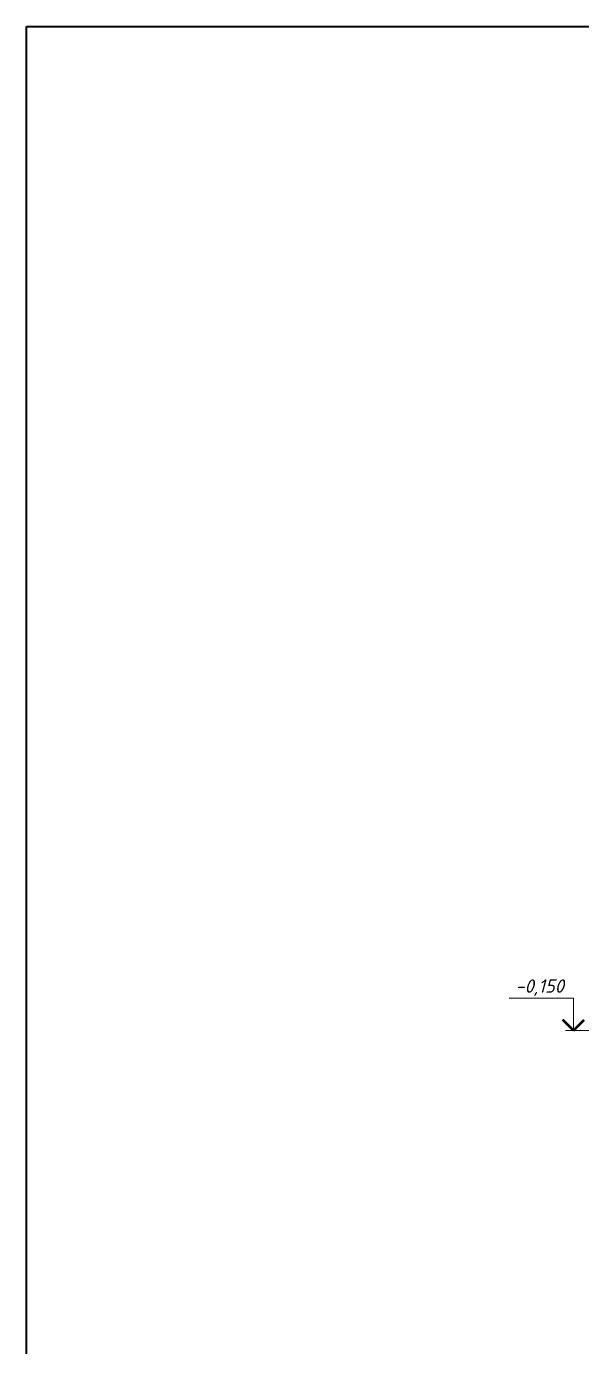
# Model space of a CAD drawing. Header units: millimetres. Extents: x -79646 to 95064, y -231229 to -58107.
# Drawn here: x -70697 to -65507, y -146811 to -134473 of the extents above; entities that cross this region are included whole.
import ezdxf

# ---------------------------------------------------------------- set-up
doc = ezdxf.new("R2010")
doc.units = ezdxf.units.MM
doc.header["$PDMODE"] = 3
doc.layers.get('0').update_dxf_attribs({"lineweight": 5})
doc.layers.get('Defpoints').update_dxf_attribs({"lineweight": 0})
doc.layers.add('#разм', color=7, linetype='Continuous', lineweight=9)
doc.styles.add('STEP PR', font='isocpeui.ttf')
doc.dimstyles.new('высотные отметки', dxfattribs={"dimtxt": 500, "dimasz": 100, "dimexe": 100, "dimexo": 0.625, "dimgap": 50, "dimtad": 1, "dimtih": 1, "dimtoh": 1, "dimdec": 3, "dimlfac": 0.001, "dimrnd": 0.005, "dimzin": 9, "dimtxsty": 'STEP PR', "dimblk": 'NONE', "dimcen": 100, "dimdle": 100, "dimse1": 1, "dimse2": 1, "dimsd1": 1, "dimsd2": 1, "dimadec": 0, "dimazin": 0, "dimtfac": 1, "dimtdec": 3, "dimtmove": 0, "dimatfit": 2, "dimldrblk": 'NONE', "dimfxl": 1, "dimarcsym": 0})

# ---------------------------------------------------------------- blocks, each defined once
blk = doc.blocks.new('*D39')
at = {"layer": 'Defpoints', "color": 0, "lineweight": 0, "ltscale": 3, "transparency": 16777216}
for p in [(4574313, -924300), (4576313, -924300, 0), (4576313, -924600)]:
    blk.add_point(p, dxfattribs=at)
at = {"layer": '#разм', "color": 0, "ltscale": 3, "transparency": 16777216, "insert": (4574821, -923500), "char_height": 250, "attachment_point": 5, "style": 'STEP PR'}
blk.add_mtext('-0,150', dxfattribs=at)
blk = doc.blocks.new('_None')
blk = doc.blocks.new('*U37')
at = {"layer": '#разм', "ltscale": 100, "elevation": 0}
for points in [[(4575453.9815, -923700.1311), (4574252.0497, -923700.1311)], [(4575453.9815, -924300.1311), (4575453.9815, -923700.1311)], [(4576313.4569, -924300.1311), (4575303.9815, -924300.1311)]]:
    blk.add_lwpolyline(points, dxfattribs=at)
at = {"layer": '#разм', "lineweight": 50, "ltscale": 100, "elevation": 0}
for points in [[(4575453.9815, -924300.1311), (4575253.9816, -924100.1312)], [(4575453.9815, -924300.1311), (4575653.9814, -924100.1312)]]:
    blk.add_lwpolyline(points, dxfattribs=at)
at = {"layer": 'Defpoints', "color": 253, "lineweight": 15, "ltscale": 3, "elevation": 0}
for points in [[(4576313.4569, -923625.6673), (4576313.4569, -924374.5949)], [(4576313.4569, -923906.6603), (4576313.4569, -924093.8923)]]:
    blk.add_lwpolyline(points, dxfattribs=at)
at = {"layer": 'Defpoints', "color": 253, "ltscale": 3, "elevation": 0}
blk.add_lwpolyline([(4576219.8409, -924000.2763), (4576407.0728, -924000.2763)], dxfattribs=at)
at = {"layer": 'Defpoints', "color": 253, "lineweight": 15, "ltscale": 3}
blk.add_circle((4576313.4569, -924000.2763, 0), 93.616, dxfattribs=at)
at = {"layer": '#разм', "ltscale": 3}
dim = blk.add_linear_dim(base=(4574313.1732, -924300.1311), p1=(4576313.4569, -924600.4215), p2=(4576313.4569, -924300.1311, 0), angle=90, dimstyle='высотные отметки', override={"dimtxt": 250, "dimlfac": 0.0005, "dimrnd": 0.005, "dimzin": 1, "dimpost": '-<>'}, dxfattribs=at)
dim.commit()
dim.dimension.update_dxf_attribs({"geometry": '*D39', "text_midpoint": (4574820.8436, -923700.1311), "dimtype": 160})

msp = doc.modelspace()

# ---------------------------------------------------------------- linework, layer by layer
at = {"color": 3, "lineweight": 40}
msp.add_lwpolyline([(-70697.29289, -134472.89227), (-39760.91734, -134472.89227), (-39760.91734, -159148.24962), (-70697.29289, -159148.24962)], close=True, dxfattribs=at)

# ---------------------------------------------------------------- block references
at = {"layer": '#разм', "lineweight": 15, "xscale": 0.5, "yscale": 0.5, "zscale": 0.5}
msp.add_blockref('*U37', (-2353309.30452, 318294.31984, 0), dxfattribs=at)

doc.saveas('drawing.dxf')
